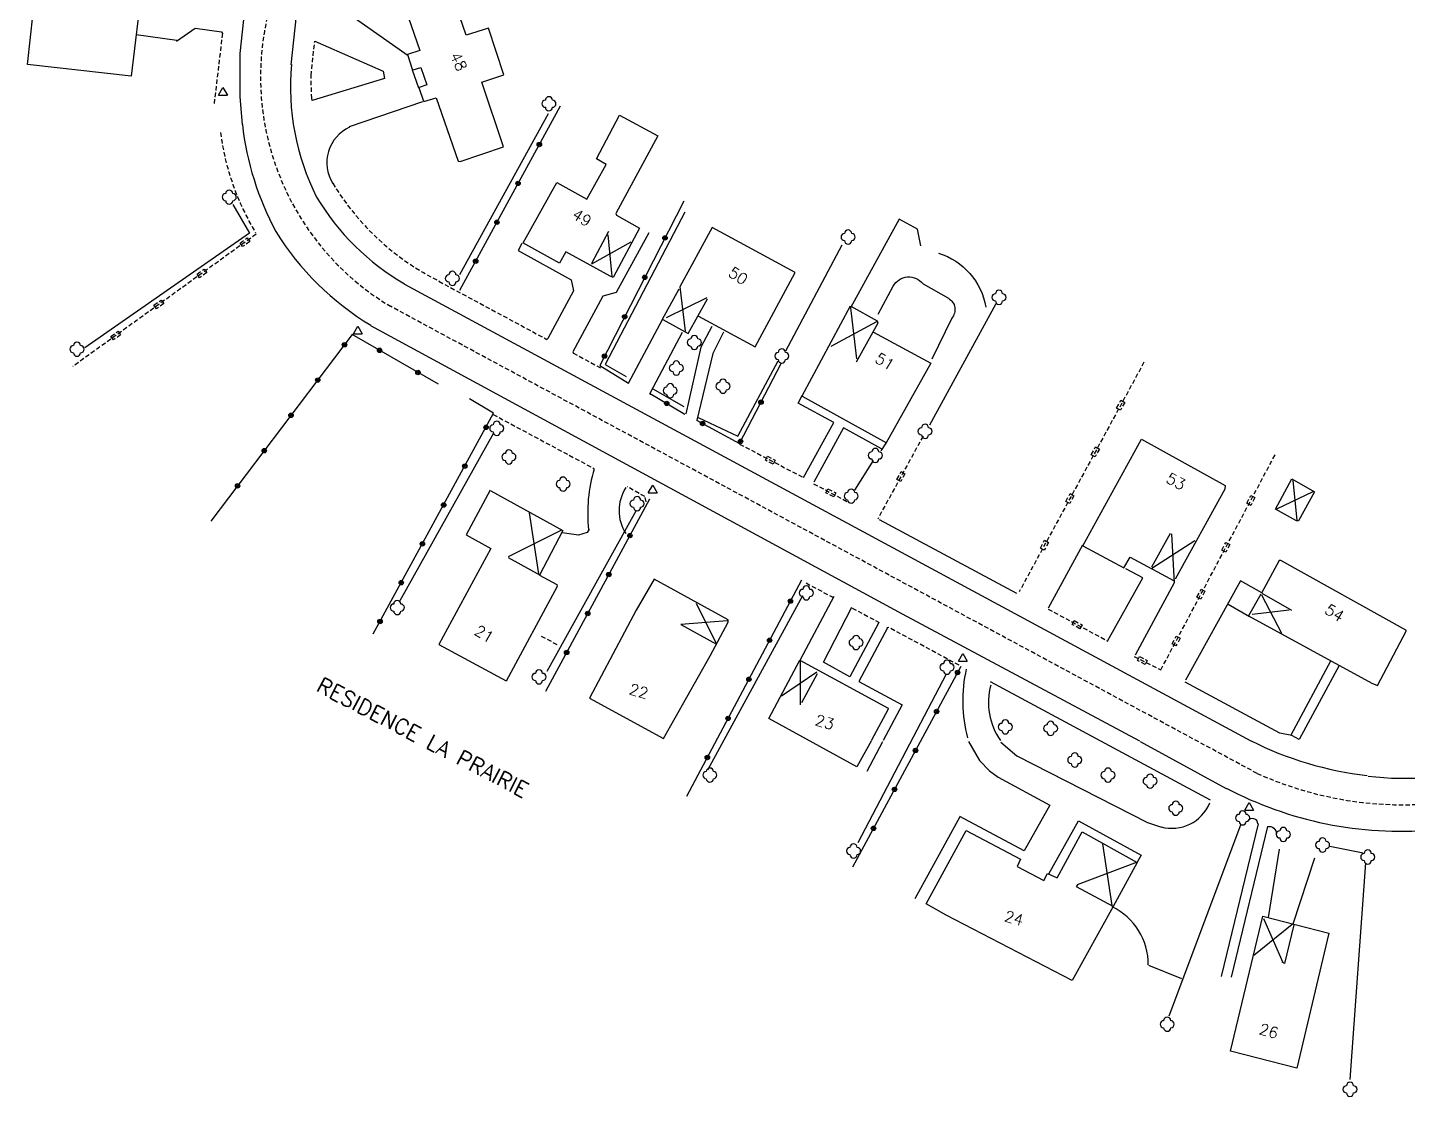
# Model space of a CAD drawing. Header units: millimetres. Extents: x 115992 to 117000, y 129000 to 130003.
# Drawn here: x 116602.6 to 116758.4, y 129029 to 129149.7 of the extents above; entities that cross this region are included whole.
import ezdxf
from ezdxf.enums import TextEntityAlignment as Align

# ---------------------------------------------------------------- set-up
doc = ezdxf.new("R2010")
doc.units = ezdxf.units.MM
doc.linetypes.add('DASHED', pattern=[0.75, 0.5, -0.25])
for name, color, linetype in [('W0001', 6, 'DASHED'), ('W0008', 7, 'CONTINUOUS'), ('W0100', 7, 'CONTINUOUS'), ('W0112', 1, 'DASHED'), ('W0300', 7, 'CONTINUOUS'), ('W0310', 3, 'CONTINUOUS'), ('W0322', 7, 'CONTINUOUS'), ('W0471', 7, 'CONTINUOUS'), ('W0989', 7, 'CONTINUOUS'), ('W0991', 7, 'CONTINUOUS')]:
    doc.layers.add(name, color=color, linetype=linetype)
doc.styles.get("Standard").update_dxf_attribs({"font": 'romans.shx', "width": 0.85})

msp = doc.modelspace()

# ---------------------------------------------------------------- linework, layer by layer
at = {"layer": 'W0001'}
msp.add_lwpolyline([(116826.78, 129182.83), (116830.86, 129160.23), (116833.78, 129108.72, -0.320576), (116815.92, 129079.1), (116769.12, 129063.51, -0.177705), (116741.46, 129065.48), (116643.54, 129118.26, -0.345306), (116630.22, 129153.08), (116634.82, 129193.22), (116640.68, 129212.77)], format="xyb", dxfattribs=at)
at = {"layer": 'W0008'}
for points in [[(116629.03, 129169.95), (116626.53, 129146.8), (116626.53, 129141.96), (116626.8, 129138.75)], [(116634.95, 129169.95), (116632.31, 129145.55)], [(116645.13, 129120.77), (116740.73, 129069.17)], [(116641.31, 129116.08), (116701.36, 129083.53), (116728.15, 129069.15)], [(116728.25, 129069.1), (116737.97, 129063.79)]]:
    msp.add_lwpolyline(points, dxfattribs=at)
for centre, radius, start, end in [((116659.55, 129142.95), 27.29, 174.4811, 206.8932), ((116660.01, 129142.52), 33.39, 186.4132, 208.2816), ((116659.33, 129145.07), 28.13, 210.9504, 239.7126), ((116657.75, 129143.49), 31.92, 211.7448, 239.0517), ((116758.57, 129104.84), 39.88, 243.5006, 263.2382), ((116758.23, 129101.34), 36.41, 263.3102, 285.5651), ((116757.73, 129101.39), 42.45, 242.2391, 274.6631)]:
    msp.add_arc(centre, radius, start, end, dxfattribs=at)
at = {"layer": 'W0100'}
for points in [[(116647.32, 129141.39), (116648.71, 129141.81), (116651.2, 129134.64), (116651.43, 129134.63), (116656.33, 129136.26), (116653.89, 129143.57), (116656.34, 129144.41), (116654.61, 129149.69), (116652.1, 129148.9), (116648.86, 129158.31), (116643.61, 129156.64), (116646.87, 129147.15), (116645.48, 129146.72)], [(116645.48, 129146.69), (116646.06, 129144.94)], [(116646.12, 129144.96), (116646.99, 129145.22), (116647.66, 129143.28), (116646.78, 129142.96)], [(116646.74, 129142.97), (116647.29, 129141.42)], [(116658.54, 129125.44), (116662.33, 129132.24), (116665.75, 129130.37), (116667.91, 129134.27), (116666.81, 129134.91), (116669.44, 129139.87), (116673.77, 129137.51), (116669, 129128.73), (116669.08, 129128.56), (116671.7, 129127.1), (116668.71, 129121.53), (116668.36, 129121.66), (116666.12, 129122.91), (116663.38, 129124.4), (116662.65, 129123.13), (116658.52, 129125.43)], [(116668.19, 129126.72), (116666.26, 129123.1)], [(116668.09, 129126.34), (116668.55, 129121.61)], [(116678.33, 129117.15), (116684.76, 129113.66), (116689.26, 129122.07), (116679.88, 129127.15), (116676.24, 129120.46), (116676.86, 129115.45)], [(116670.72, 129125.51), (116666.27, 129123)], [(116676.13, 129120.21), (116674.26, 129116.75)], [(116674.33, 129116.77), (116677.19, 129115.2), (116679.36, 129119.09)], [(116679.29, 129119.21), (116674.69, 129116.95)], [(116695.49, 129118.27), (116690.01, 129108.11)], [(116695.5, 129118.09), (116696.21, 129112.34)], [(116695.55, 129118.26), (116698.53, 129116.62), (116698.6, 129116.37), (116696.15, 129111.96)], [(116698.47, 129116.52), (116693.29, 129113.72)], [(116698.13, 129115.35), (116704.59, 129111.82), (116699.53, 129102.85)], [(116690.06, 129108.12), (116699.58, 129102.85)], [(116721.76, 129091.2), (116728.37, 129103.26), (116737.84, 129098), (116737.8, 129097.59), (116732.2, 129087.43)], [(116745.47, 129098.62), (116745.95, 129094.05)], [(116654.82, 129097.5), (116652.09, 129092.44), (116654.9, 129090.9), (116649.03, 129080.04), (116656.62, 129075.94)], [(116654.88, 129097.42), (116663.02, 129092.91), (116660.38, 129087.87), (116662.35, 129086.81), (116662.37, 129086.59), (116656.62, 129075.9)], [(116747.75, 129097.3), (116743.65, 129095.33)], [(116659.23, 129094.94), (116660.28, 129088.02)], [(116662.78, 129092.92), (116656.84, 129089.94)], [(116731.62, 129092.59), (116729.51, 129088.78)], [(116731.76, 129092.56), (116732.09, 129087.03)], [(116721.76, 129091.18), (116726.39, 129088.7), (116727.12, 129089.93), (116732.06, 129087.26)], [(116734.41, 129091.75), (116729.55, 129088.63)], [(116656.84, 129089.86), (116660.46, 129087.87)], [(116740.49, 129083.27), (116754.39, 129075.67), (116755.05, 129075.42), (116758.32, 129081.63), (116744.11, 129089.54), (116743.95, 129089.54), (116741.93, 129085.86)], [(116741.85, 129085.73), (116740.49, 129083.28)], [(116741.94, 129085.67), (116744.22, 129081.32)], [(116741.97, 129085.85), (116745.33, 129083.92)], [(116678.09, 129084.71), (116680.3, 129080.24)], [(116681.58, 129082.71), (116676.37, 129082.31)], [(116745.08, 129083.93), (116740.89, 129083.42)], [(116676.37, 129082.31), (116680.37, 129080.1)], [(116690.54, 129069.37), (116686.28, 129071.69), (116689.8, 129078.29), (116699.77, 129072.84), (116699.75, 129072.67), (116697.89, 129069.23)], [(116689.83, 129078.33), (116689.84, 129073.22)], [(116691.71, 129076.92), (116687.74, 129074.23)], [(116691.77, 129076.74), (116690, 129073.47)], [(116697.88, 129069.19), (116696.24, 129066.24), (116690.54, 129069.37)], [(116725.17, 129050.44), (116720.55, 129042.07), (116706.34, 129049.47), (116704.06, 129050.74), (116708.57, 129059.02), (116714.72, 129055.81), (116714.35, 129054.98), (116717.35, 129053.38), (116717.78, 129054.17), (116718.87, 129053.68), (116721.67, 129058.88), (116727.91, 129055.43), (116725.17, 129050.44)], [(116723.98, 129057.54), (116725.04, 129050.58)], [(116743.95, 129056.93), (116742.7, 129049.22)], [(116727.89, 129055.44), (116721.11, 129052.88)], [(116747.92, 129055.92), (116745.47, 129048.46)], [(116721.17, 129052.91), (116720.99, 129052.69), (116725.15, 129050.47)], [(116745.4, 129048.42), (116741.08, 129044.9)], [(116742.18, 129049.09), (116744.36, 129044.11)], [(116745.6, 129048.39), (116744.53, 129044.02), (116744.27, 129044.15)]]:
    msp.add_lwpolyline(points, dxfattribs=at)
for points in [[(116602.89, 129148.66), (116603.7, 129155.95), (116615.5, 129154.63), (116614.27, 129144.25), (116602.56, 129145.58), (116602.89, 129148.66)], [(116745.9, 129094.01), (116743.54, 129095.33), (116745.38, 129098.76), (116747.94, 129097.31), (116746.11, 129094.02), (116745.9, 129094.01)], [(116674.4, 129069.43), (116679.67, 129078.78), (116681.71, 129082.56), (116681.7, 129082.82), (116673.35, 129087.43), (116671.31, 129083.92), (116666.05, 129074), (116674.4, 129069.43)], [(116745.74, 129048.43), (116749.56, 129047.44), (116745.92, 129032.19), (116738.44, 129034.1), (116742.1, 129049.36), (116745.74, 129048.43)]]:
    msp.add_lwpolyline(points, close=True, dxfattribs=at)
at = {"layer": 'W0112'}
for p, q in [((116626.56, 129125.4), (116627.37, 129125.99)), ((116626.85, 129125), (116626.56, 129125.4)), ((116627.66, 129125.58), (116626.85, 129125)), ((116627.37, 129125.99), (116627.66, 129125.58)), ((116621.7, 129121.89), (116622.51, 129122.47)), ((116621.99, 129121.48), (116621.7, 129121.89)), ((116622.8, 129122.07), (116621.99, 129121.48)), ((116622.51, 129122.47), (116622.8, 129122.07)), ((116616.83, 129118.38), (116617.64, 129118.96)), ((116617.13, 129117.97), (116616.83, 129118.38)), ((116617.94, 129118.56), (116617.13, 129117.97)), ((116617.64, 129118.96), (116617.94, 129118.56)), ((116611.97, 129114.86), (116612.78, 129115.45)), ((116612.78, 129115.45), (116613.07, 129115.04)), ((116612.26, 129114.46), (116611.97, 129114.86)), ((116613.07, 129115.04), (116612.26, 129114.46)), ((116725.57, 129106.76), (116726.05, 129107.64)), ((116726.05, 129107.64), (116726.49, 129107.4)), ((116726.01, 129106.52), (116725.57, 129106.76)), ((116726.49, 129107.4), (116726.01, 129106.52)), ((116685.9, 129100.89), (116686.13, 129101.33)), ((116686.13, 129101.33), (116687.01, 129100.87)), ((116722.71, 129101.49), (116723.19, 129102.37)), ((116723.15, 129101.25), (116722.71, 129101.49)), ((116723.63, 129102.13), (116723.15, 129101.25)), ((116723.19, 129102.37), (116723.63, 129102.13)), ((116686.78, 129100.43), (116685.9, 129100.89)), ((116687.01, 129100.87), (116686.78, 129100.43)), ((116700.76, 129098.7), (116701.24, 129099.58)), ((116701.19, 129098.46), (116700.76, 129098.7)), ((116701.67, 129099.34), (116701.19, 129098.46)), ((116701.24, 129099.58), (116701.67, 129099.34)), ((116692.74, 129097.19), (116692.97, 129097.64)), ((116693.62, 129096.73), (116692.74, 129097.19)), ((116692.97, 129097.64), (116693.86, 129097.17)), ((116693.86, 129097.17), (116693.62, 129096.73)), ((116719.84, 129096.22), (116720.32, 129097.1)), ((116720.76, 129096.86), (116720.28, 129095.98)), ((116720.32, 129097.1), (116720.76, 129096.86)), ((116740.28, 129096.01), (116740.75, 129096.89)), ((116741.19, 129096.66), (116740.72, 129095.77)), ((116740.75, 129096.89), (116741.19, 129096.66)), ((116720.28, 129095.98), (116719.84, 129096.22)), ((116740.72, 129095.77), (116740.28, 129096.01)), ((116716.97, 129090.95), (116717.45, 129091.82)), ((116717.41, 129090.71), (116716.97, 129090.95)), ((116717.89, 129091.59), (116717.41, 129090.71)), ((116717.45, 129091.82), (116717.89, 129091.59)), ((116737.47, 129090.71), (116737.93, 129091.59)), ((116737.91, 129090.47), (116737.47, 129090.71)), ((116738.38, 129091.36), (116737.91, 129090.47)), ((116737.93, 129091.59), (116738.38, 129091.36)), ((116734.65, 129085.41), (116735.12, 129086.29)), ((116735.56, 129086.06), (116735.09, 129085.18)), ((116735.12, 129086.29), (116735.56, 129086.06)), ((116735.09, 129085.18), (116734.65, 129085.41)), ((116720.56, 129082.31), (116720.8, 129082.75)), ((116720.8, 129082.75), (116721.68, 129082.27)), ((116721.44, 129081.83), (116720.56, 129082.31)), ((116721.68, 129082.27), (116721.44, 129081.83)), ((116731.84, 129080.11), (116732.31, 129080.99)), ((116732.31, 129080.99), (116732.75, 129080.76)), ((116732.28, 129079.88), (116731.84, 129080.11)), ((116732.75, 129080.76), (116732.28, 129079.88)), ((116727.93, 129078.23), (116728.15, 129078.68)), ((116728.82, 129077.79), (116727.93, 129078.23)), ((116728.15, 129078.68), (116729.04, 129078.23)), ((116729.04, 129078.23), (116728.82, 129077.79))]:
    msp.add_line(p, q, dxfattribs=at)
for points in [[(116624.57, 129149.1), (116623.63, 129141.13)], [(116634.66, 129141.73), (116634.58, 129144.33), (116635, 129148.2)], [(116628.37, 129126.4), (116607.66, 129111.44)], [(116649.02, 129121.08), (116661.22, 129114.52), (116661.4, 129114.68)], [(116664.21, 129112.96), (116667.29, 129111.31)], [(116728.67, 129111.93), (116714.57, 129086)], [(116655.16, 129106.03), (116666.53, 129099.94)], [(116703.71, 129103.58), (116698.59, 129094.22)], [(116682.99, 129102.7), (116690.1, 129098.96)], [(116727.57, 129078.69), (116730.57, 129077.19), (116743.55, 129101.63)], [(116691.35, 129098.21), (116695.35, 129096.09)], [(116672.44, 129096.18), (116672.29, 129096.76), (116670.29, 129097.87)], [(116690.5, 129087), (116693.52, 129085.39)], [(116695.71, 129084.17), (116698.75, 129082.55)], [(116717.84, 129084.05), (116724.58, 129080.44)], [(116660.59, 129081), (116662.5, 129079.97)], [(116707.79, 129077.7), (116699.83, 129081.98), (116699.64, 129081.93)]]:
    msp.add_lwpolyline(points, dxfattribs=at)
for centre, radius, start, end in [((116653.55, 129141.8), 29.47, 187.6186, 211.1183), ((116662.11, 129147.35), 29.32, 211.2097, 243.6649)]:
    msp.add_arc(centre, radius, start, end, dxfattribs=at)
at = {"layer": 'W0300'}
for centre, start, end in [((116661.45, 129141.54), 0, 180), ((116661.05, 129141.14), 90, 270), ((116661.45, 129140.74), 180, 0), ((116661.85, 129141.14), 270, 90), ((116624.94, 129130.59), 90, 270), ((116625.34, 129130.99), 0, 180), ((116625.74, 129130.59), 270, 90), ((116625.34, 129130.19), 180, 0), ((116694.85, 129126.08), 90, 270), ((116695.25, 129126.48), 0, 180), ((116695.65, 129126.08), 270, 90), ((116695.25, 129125.68), 180, 0), ((116650.15, 129121.41), 90, 270), ((116650.55, 129121.81), 0, 180), ((116650.95, 129121.41), 270, 90), ((116650.55, 129121.01), 180, 0), ((116712.29, 129119.67), 0, 180), ((116711.89, 129119.27), 90, 270), ((116712.29, 129118.87), 180, 0), ((116712.69, 129119.27), 270, 90), ((116607.74, 129113.41), 90, 270), ((116608.14, 129113.81), 0, 180), ((116608.54, 129113.41), 270, 90), ((116677.48, 129114.17), 90, 270), ((116677.88, 129114.57), 0, 180), ((116677.88, 129113.77), 180, 0), ((116678.28, 129114.17), 270, 90), ((116608.14, 129113.01), 180, 0), ((116687.36, 129112.64), 90, 270), ((116687.76, 129113.04), 0, 180), ((116687.76, 129112.24), 180, 0), ((116688.16, 129112.64), 270, 90), ((116675.44, 129111.28), 90, 270), ((116675.84, 129111.68), 0, 180), ((116675.84, 129110.88), 180, 0), ((116676.24, 129111.28), 270, 90), ((116674.75, 129108.72), 90, 270), ((116675.15, 129109.12), 0, 180), ((116675.55, 129108.72), 270, 90), ((116680.72, 129109.23), 90, 270), ((116681.12, 129109.63), 0, 180), ((116681.52, 129109.23), 270, 90), ((116675.15, 129108.32), 180, 0), ((116681.12, 129108.83), 180, 0), ((116655.16, 129104.47), 90, 270), ((116655.56, 129104.87), 0, 180), ((116655.96, 129104.47), 270, 90), ((116703.54, 129104.13), 90, 270), ((116703.94, 129104.53), 0, 180), ((116704.34, 129104.13), 270, 90), ((116655.56, 129104.07), 180, 0), ((116703.94, 129103.73), 180, 0), ((116656.53, 129101.24), 90, 270), ((116656.93, 129101.64), 0, 180), ((116657.33, 129101.24), 270, 90), ((116697.92, 129101.41), 90, 270), ((116698.32, 129101.81), 0, 180), ((116698.72, 129101.41), 270, 90), ((116656.93, 129100.84), 180, 0), ((116698.32, 129101.01), 180, 0), ((116662.66, 129098.17), 90, 270), ((116663.06, 129098.57), 0, 180), ((116663.46, 129098.17), 270, 90), ((116663.06, 129097.77), 180, 0), ((116671.41, 129096.36), 0, 180), ((116695.19, 129096.81), 90, 270), ((116695.59, 129097.21), 0, 180), ((116695.99, 129096.81), 270, 90), ((116671.01, 129095.96), 90, 270), ((116671.41, 129095.56), 180, 0), ((116671.81, 129095.96), 270, 90), ((116695.59, 129096.41), 180, 0), ((116690.13, 129085.88), 90, 270), ((116690.53, 129086.28), 0, 180), ((116690.93, 129085.88), 270, 90), ((116643.92, 129084.22), 90, 270), ((116644.32, 129084.62), 0, 180), ((116644.72, 129084.22), 270, 90), ((116690.53, 129085.48), 180, 0), ((116644.32, 129083.82), 180, 0), ((116696.15, 129080.67), 0, 180), ((116695.75, 129080.27), 90, 270), ((116696.15, 129079.87), 180, 0), ((116696.55, 129080.27), 270, 90), ((116706.02, 129077.48), 90, 270), ((116706.42, 129077.88), 0, 180), ((116706.82, 129077.48), 270, 90), ((116659.93, 129076.39), 90, 270), ((116660.33, 129076.79), 0, 180), ((116660.73, 129076.39), 270, 90), ((116706.42, 129077.08), 180, 0), ((116660.33, 129075.99), 180, 0), ((116712.61, 129070.74), 90, 270), ((116713.01, 129071.14), 0, 180), ((116713.01, 129070.34), 180, 0), ((116713.41, 129070.74), 270, 90), ((116717.72, 129070.57), 90, 270), ((116718.12, 129070.97), 0, 180), ((116718.12, 129070.17), 180, 0), ((116718.52, 129070.57), 270, 90), ((116720.45, 129067), 90, 270), ((116720.85, 129067.4), 0, 180), ((116721.25, 129067), 270, 90), ((116679.23, 129065.29), 90, 270), ((116679.63, 129065.69), 0, 180), ((116680.03, 129065.29), 270, 90), ((116720.85, 129066.6), 180, 0), ((116724.2, 129065.29), 90, 270), ((116724.6, 129065.69), 0, 180), ((116725, 129065.29), 270, 90), ((116729.36, 129065.01), 0, 180), ((116679.63, 129064.89), 180, 0), ((116724.6, 129064.89), 180, 0), ((116728.96, 129064.61), 90, 270), ((116729.36, 129064.21), 180, 0), ((116729.76, 129064.61), 270, 90), ((116732.26, 129061.95), 0, 180), ((116731.86, 129061.55), 90, 270), ((116732.26, 129061.15), 180, 0), ((116732.66, 129061.55), 270, 90), ((116739.41, 129060.46), 90, 270), ((116739.81, 129060.86), 0, 180), ((116740.21, 129060.46), 270, 90), ((116739.81, 129060.06), 180, 0), ((116744.41, 129058.99), 0, 180), ((116744.01, 129058.59), 90, 270), ((116744.41, 129058.19), 180, 0), ((116744.81, 129058.59), 270, 90), ((116748.44, 129057.4), 90, 270), ((116748.84, 129057.8), 0, 180), ((116749.24, 129057.4), 270, 90), ((116695.46, 129056.72), 90, 270), ((116695.86, 129057.12), 0, 180), ((116695.86, 129056.32), 180, 0), ((116696.26, 129056.72), 270, 90), ((116748.84, 129057), 180, 0), ((116753.55, 129056.04), 90, 270), ((116753.95, 129056.44), 0, 180), ((116754.35, 129056.04), 270, 90), ((116753.95, 129055.64), 180, 0), ((116730.89, 129037.15), 90, 270), ((116731.29, 129037.55), 0, 180), ((116731.69, 129037.15), 270, 90), ((116731.29, 129036.75), 180, 0), ((116751.54, 129029.79), 90, 270), ((116751.94, 129030.19), 0, 180), ((116752.34, 129029.79), 270, 90), ((116751.94, 129029.39), 180, 0)]:
    msp.add_arc(centre, 0.4, start, end, dxfattribs=at)
at = {"layer": 'W0310'}
for points in [[(116651.4, 129121.84), (116661.39, 129140.04)], [(116625.75, 129129.77), (116627.63, 129126.53), (116609.03, 129113.56)], [(116676.8, 129128.9), (116667.82, 129111.69), (116670.19, 129110.32)], [(116688.22, 129113.24), (116694.59, 129125.2)], [(116711.95, 129118.54), (116704.46, 129104.82)], [(116678.3, 129105.71), (116682.79, 129103.59), (116687.35, 129112.11)], [(116673.18, 129108.95), (116676.68, 129106.95)], [(116655.21, 129103.93), (116644.61, 129084.98)], [(116698.09, 129100.83), (116695.97, 129097.47)], [(116671.32, 129095.2), (116661.21, 129077)], [(116690.11, 129085.56), (116679.37, 129065.86)], [(116706.33, 129076.71), (116696.35, 129057.63)], [(116736.19, 129062.48), (116711.35, 129075.82)], [(116739.57, 129059.63), (116731.46, 129038.06)], [(116749.68, 129057.26), (116753.43, 129056.51)], [(116753.68, 129055.39), (116751.94, 129030.9)]]:
    msp.add_lwpolyline(points, dxfattribs=at)
for points in [[(116705.46, 129124.27, -0.278637), (116710.82, 129118.16, 1.024065)], [(116698.63, 129117.38), (116700.34, 129120.53, -0.547011), (116703.71, 129120.78), (116706.58, 129119.16, -0.477816), (116706.95, 129116.92), (116704.71, 129112.3)], [(116741.53, 129059.78, 0.762807), (116740.39, 129060.09, 2.08296)], [(116742.62, 129059.48, -0.523166), (116743.59, 129058.62, 5.322657)]]:
    msp.add_lwpolyline(points, format="xyb", dxfattribs=at)
at = {"layer": 'W0322'}
for points in [[(116651.4, 129120.09), (116662.76, 129140.91)], [(116676.68, 129130.14), (116667.19, 129111.57), (116670.44, 129109.57)], [(116648.97, 129109.45), (116639.23, 129115.06), (116623.26, 129093.99)], [(116678.11, 129105.38), (116682.98, 129102.76), (116687.72, 129111.86)], [(116641.61, 129081.24), (116655.21, 129106.17), (116652.47, 129107.8)], [(116672.81, 129108.45), (116676.8, 129106.08)], [(116672.81, 129096.45), (116661.08, 129074.75)], [(116689.98, 129087.31), (116677, 129062.87)], [(116707.98, 129077.57), (116695.75, 129054.88)]]:
    msp.add_lwpolyline(points, dxfattribs=at)
for centre, radius in [((116660.37, 129136.53), 0.25), ((116660.37, 129136.53), 0.15), ((116657.97, 129132.14), 0.25), ((116657.97, 129132.14), 0.15), ((116655.58, 129127.75), 0.25), ((116655.58, 129127.75), 0.15), ((116674.56, 129125.98), 0.25), ((116674.56, 129125.98), 0.15), ((116653.18, 129123.36), 0.25), ((116653.18, 129123.36), 0.15), ((116672.28, 129121.53), 0.25), ((116672.28, 129121.53), 0.15), ((116670.01, 129117.08), 0.25), ((116670.01, 129117.08), 0.15), ((116638.36, 129113.91), 0.25), ((116638.36, 129113.91), 0.15), ((116642.32, 129113.28), 0.25), ((116642.32, 129113.28), 0.15), ((116667.73, 129112.63), 0.25), ((116667.73, 129112.63), 0.15), ((116646.65, 129110.78), 0.25), ((116646.65, 129110.78), 0.15), ((116635.34, 129109.92), 0.25), ((116635.34, 129109.92), 0.15), ((116674.76, 129107.29), 0.25), ((116685.41, 129107.43), 0.25), ((116685.41, 129107.43), 0.15), ((116632.32, 129105.94), 0.25), ((116632.32, 129105.94), 0.15), ((116674.76, 129107.29), 0.15), ((116654.35, 129104.58), 0.25), ((116654.35, 129104.58), 0.15), ((116678.81, 129105.01), 0.25), ((116678.81, 129105.01), 0.15), ((116683.1, 129103), 0.25), ((116683.1, 129103), 0.15), ((116629.3, 129101.95), 0.25), ((116629.3, 129101.95), 0.15), ((116651.95, 129100.2), 0.25), ((116651.95, 129100.2), 0.15), ((116626.28, 129097.97), 0.25), ((116626.28, 129097.97), 0.15), ((116649.56, 129095.81), 0.25), ((116649.56, 129095.81), 0.15), ((116670.6, 129092.35), 0.25), ((116670.6, 129092.35), 0.15), ((116647.16, 129091.42), 0.25), ((116647.16, 129091.42), 0.15), ((116644.77, 129087.03), 0.25), ((116668.22, 129087.95), 0.25), ((116668.22, 129087.95), 0.15), ((116644.77, 129087.03), 0.15), ((116688.73, 129084.95), 0.25), ((116688.73, 129084.95), 0.15), ((116642.37, 129082.64), 0.25), ((116642.37, 129082.64), 0.15), ((116665.84, 129083.55), 0.25), ((116665.84, 129083.55), 0.15), ((116663.46, 129079.15), 0.25), ((116686.38, 129080.53), 0.25), ((116686.38, 129080.53), 0.15), ((116663.46, 129079.15), 0.15), ((116684.04, 129076.12), 0.25), ((116707.61, 129076.88), 0.25), ((116707.61, 129076.88), 0.15), ((116684.04, 129076.12), 0.15), ((116681.69, 129071.7), 0.25), ((116681.69, 129071.7), 0.15), ((116705.24, 129072.48), 0.25), ((116705.24, 129072.48), 0.15), ((116679.35, 129067.28), 0.25), ((116679.35, 129067.28), 0.15), ((116702.86, 129068.08), 0.25), ((116702.86, 129068.08), 0.15), ((116700.49, 129063.68), 0.25), ((116700.49, 129063.68), 0.15), ((116698.12, 129059.28), 0.25), ((116698.12, 129059.28), 0.15)]:
    msp.add_circle(centre, radius, dxfattribs=at)
at = {"layer": 'W0471'}
for p, q in [((116624.13, 129142.12), (116624.63, 129142.99)), ((116624.13, 129142.12), (116625.13, 129142.12)), ((116624.63, 129142.99), (116625.13, 129142.12)), ((116639.36, 129115.14), (116639.86, 129116.01)), ((116639.86, 129116.01), (116640.36, 129115.14)), ((116639.36, 129115.14), (116640.36, 129115.14)), ((116672.68, 129097.19), (116673.18, 129098.05)), ((116672.68, 129097.19), (116673.68, 129097.19)), ((116673.18, 129098.05), (116673.68, 129097.19)), ((116707.71, 129078.16), (116708.21, 129079.03)), ((116707.71, 129078.16), (116708.71, 129078.16)), ((116708.21, 129079.03), (116708.71, 129078.16)), ((116740.05, 129061.32), (116740.55, 129062.19)), ((116740.05, 129061.32), (116741.05, 129061.32)), ((116740.55, 129062.19), (116741.05, 129061.32))]:
    msp.add_line(p, q, dxfattribs=at)
at = {"layer": 'W0989'}
for points in [[(116635.7, 129153.56), (116645.54, 129146.58)], [(116619.37, 129148.22), (116621.48, 129149.68), (116624.47, 129149.27), (116624.58, 129149.07)], [(116614.84, 129148.98), (116619.44, 129148.33)], [(116635, 129148.2), (116642.71, 129144.83), (116642.87, 129144), (116634.71, 129141.49), (116634.66, 129141.77)], [(116646.01, 129144.98), (116646.73, 129142.94)], [(116647.19, 129141.35), (116638.87, 129138.52)], [(116701.01, 129128.09), (116695.5, 129118.09)], [(116703.09, 129126.98), (116701.01, 129128.09)], [(116672.75, 129126.54), (116669.03, 129119.82), (116667.55, 129119.42), (116664.17, 129113.13), (116664.22, 129112.94)], [(116703.47, 129125.09), (116703.09, 129126.98)], [(116658.41, 129125.36), (116657.96, 129124.56), (116663.95, 129121.26), (116664.22, 129120.01), (116661.32, 129114.62)], [(116674.29, 129116.79), (116670.42, 129109.54)], [(116676.49, 129115.3), (116672.88, 129108.47), (116672.9, 129108.27)], [(116679.86, 129115.99), (116678.61, 129113.64), (116676.93, 129106.12)], [(116681.16, 129115.33), (116679.96, 129112.93)], [(116679.96, 129112.93), (116678.17, 129105.41)], [(116689.6, 129107.31), (116690.04, 129108.18)], [(116693.65, 129105.13), (116689.6, 129107.31)], [(116690.22, 129098.91), (116693.65, 129105.13)], [(116699.01, 129102.14), (116694.71, 129104.51), (116691.38, 129098.38)], [(116699.57, 129102.91), (116698.94, 129101.92)], [(116698.75, 129094.18), (116714.25, 129085.86)], [(116666, 129093.06), (116665.76, 129092.71), (116664.78, 129092.39), (116662.93, 129092.68)], [(116721.72, 129091.28), (116717.83, 129084.16)], [(116724.59, 129080.5), (116728.55, 129087.57)], [(116728.55, 129087.57), (116726.63, 129088.58)], [(116741.97, 129085.89), (116739.57, 129087.23), (116733.36, 129076.01)], [(116732.09, 129087.03), (116727.68, 129078.84)], [(116693.62, 129085.46), (116689.83, 129078.33)], [(116698.72, 129082.55), (116695.46, 129076.38), (116692.47, 129078.07), (116695.68, 129084.28)], [(116738.16, 129084.59), (116740.57, 129083.23)], [(116699.68, 129081.95), (116696.46, 129075.86), (116701.34, 129073.24), (116699.22, 129069.2)], [(116749.72, 129078.17), (116745.24, 129069.79)], [(116750.72, 129077.67), (116746.18, 129069.3), (116745.36, 129069.76), (116744.02, 129070.05), (116733.31, 129075.81)], [(116699.15, 129069.06), (116697.35, 129065.7)], [(116708.86, 129069.08), (116710.08, 129066.94), (116711.21, 129065.78), (116712.19, 129065.07), (116718.03, 129061.89), (116715.14, 129056.74), (116707.85, 129060.63)], [(116712.5, 129069), (116714.31, 129067.47), (116729.06, 129059.92), (116730.63, 129059.43)], [(116707.86, 129060.58), (116702.78, 129051.31)], [(116717.93, 129054.14), (116721.29, 129060.11)], [(116721.29, 129060.11), (116728.36, 129056.23)], [(116741.55, 129059.79), (116737.4, 129042.55)], [(116742.63, 129059.47), (116738.51, 129042.45)], [(116728.36, 129056.23), (116727.89, 129055.44)], [(116729.17, 129043.82), (116732.89, 129042.31)]]:
    msp.add_lwpolyline(points, dxfattribs=at)
for centre, radius, start, end in [((116640.8, 129134.48), 4.43, 114.852, 211.7512), ((116683.02, 129094.9), 17.19, 163.1627, 186.252), ((116674.16, 129095.17), 4.79, 147.1062, 212.8708), ((116724.33, 129073.68), 16.14, 167.1103, 194.9943), ((116718.72, 129073.52), 7.62, 165.1642, 214.561), ((116731.81, 129063.91), 4.63, 254.8157, 337.6252), ((116721.94, 129043.9), 7.22, 359.6534, 64.361)]:
    msp.add_arc(centre, radius, start, end, dxfattribs=at)

# ---------------------------------------------------------------- texts
msp.add_text('RESIDENCE LA PRAIRIE', height=1.75, rotation=332.5512, dxfattribs=at).set_placement((116647.21, 129069.54), align=Align.MIDDLE)
at = {"layer": 'W0991'}
for s, rotation, p in [('48', 295.0485, (116651.25, 129145.91)), ('49', 327.7269, (116665.19, 129128.27)), ('50', 327.161, (116682.83, 129121.7)), ('51', 329.3635, (116699.4, 129112.02)), ('53', 332.5724, (116732.28, 129098.48)), ('54', 328.7369, (116750.2, 129083.63)), ('21', 329.366, (116654.15, 129081.24)), ('22', 344.0711, (116671.61, 129074.77)), ('23', 344.0711, (116692.61, 129071.28)), ('24', 344.0711, (116713.99, 129049.14)), ('26', 344.0711, (116742.77, 129036.38))]:
    msp.add_text(s, height=1.25, rotation=rotation, dxfattribs=at).set_placement(p, align=Align.MIDDLE)

doc.saveas('drawing.dxf')
